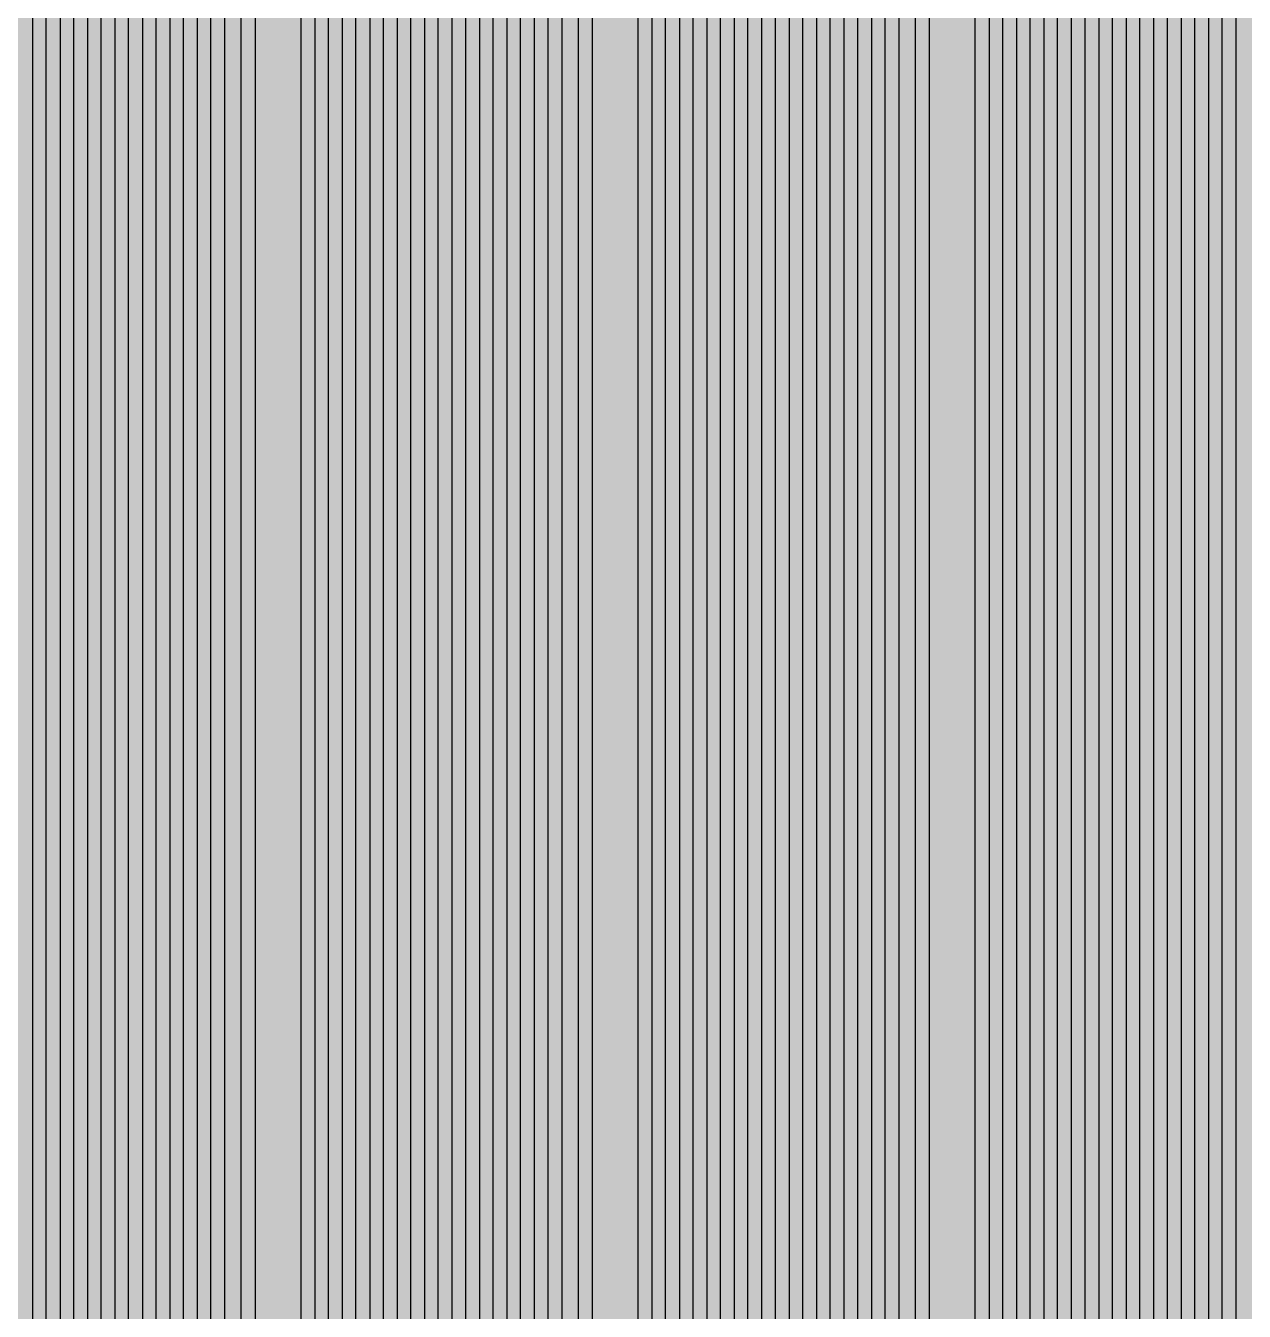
# Model space of a CAD drawing. Header units: metres. Extents: x -7220 to 10980, y -29667 to 1833.
# Drawn here: x 271.5 to 582.4, y -15556.4 to -15228.3 of the extents above; entities that cross this region are included whole.
import ezdxf

# ---------------------------------------------------------------- set-up
doc = ezdxf.new("R2010")
doc.units = ezdxf.units.M
doc.layers.add('Metal1', color=4, linetype='CONTINUOUS')
doc.layers.add('Polyimide', color=7, linetype='CONTINUOUS')

msp = doc.modelspace()

# ---------------------------------------------------------------- hatches: boundary and pattern name
at = {"layer": 'Polyimide'}
msp.add_hatch(color=7, dxfattribs=at).paths.add_polyline_path([(4099.45, -13861.55), (4142.64, -14152.77), (4214.18, -14438.35), (4313.36, -14715.55), (4439.24, -14981.69), (4590.59, -15234.21), (4765.97, -15470.68), (4963.68, -15688.82), (5181.82, -15886.53), (5418.29, -16061.91), (5670.81, -16213.26), (5936.95, -16339.14), (6214.15, -16438.32), (6499.73, -16509.85), (6790.95, -16553.05), (7085, -16567.5), (9980.38, -16567.5), (10058.79, -16571.35), (10136.45, -16582.87), (10212.6, -16601.95), (10286.52, -16628.4), (10357.49, -16661.96), (10424.83, -16702.32), (10487.89, -16749.09), (10546.06, -16801.81), (10598.78, -16859.98), (10645.55, -16923.04), (10685.91, -16990.38), (10719.48, -17061.35), (10745.93, -17135.27), (10765, -17211.43), (10776.52, -17289.08), (10780.38, -17367.5), (10780.38, -21957.3), (10741.61, -22012.91), (10705.97, -22070.59), (10673.58, -22130.14), (10644.53, -22191.39), (10618.92, -22254.16), (10596.82, -22318.25), (10578.3, -22383.46), (10563.41, -22449.6), (10552.21, -22516.46), (10544.72, -22583.84), (10540.97, -22651.53), (10540.97, -22719.32), (10544.72, -22787.01), (10552.21, -22854.38), (10563.41, -22921.24), (10578.3, -22987.38), (10596.82, -23052.6), (10618.92, -23116.68), (10644.53, -23179.45), (10673.58, -23240.71), (10705.97, -23300.26), (10741.61, -23357.93), (10780.38, -23413.54), (10780.38, -28667.5), (10776.52, -28745.91), (10765, -28823.57), (10745.93, -28899.73), (10719.48, -28973.65), (10685.91, -29044.62), (10645.55, -29111.96), (10598.78, -29175.01), (10546.06, -29233.19), (10487.89, -29285.91), (10424.83, -29332.68), (10357.49, -29373.04), (10286.52, -29406.6), (10212.6, -29433.05), (10136.45, -29452.13), (10058.79, -29463.65), (9980.38, -29467.5), (-6219.63, -29467.5), (-6298.04, -29463.65), (-6375.7, -29452.13), (-6451.85, -29433.05), (-6525.77, -29406.6), (-6596.74, -29373.04), (-6664.08, -29332.68), (-6727.14, -29285.91), (-6785.31, -29233.19), (-6838.03, -29175.01), (-6884.8, -29111.96), (-6925.16, -29044.62), (-6958.73, -28973.65), (-6985.18, -28899.73), (-7004.25, -28823.57), (-7015.77, -28745.91), (-7019.63, -28667.5), (-7019.63, -23426.32), (-6979.36, -23370.07), (-6942.33, -23311.63), (-6908.66, -23251.2), (-6878.45, -23188.96), (-6851.81, -23125.12), (-6828.81, -23059.88), (-6809.53, -22993.44), (-6794.04, -22926.02), (-6782.37, -22857.83), (-6774.57, -22789.09), (-6770.67, -22720.02), (-6770.67, -22650.84), (-6774.57, -22581.77), (-6782.37, -22513.03), (-6794.04, -22444.84), (-6809.53, -22377.42), (-6828.81, -22310.98), (-6851.81, -22245.74), (-6878.45, -22181.89), (-6908.66, -22119.66), (-6942.33, -22059.22), (-6979.36, -22000.79), (-7019.63, -21944.54), (-7019.63, -17367.5), (-7015.77, -17289.08), (-7004.25, -17211.43), (-6985.18, -17135.27), (-6958.73, -17061.35), (-6925.16, -16990.38), (-6884.8, -16923.04), (-6838.03, -16859.98), (-6785.31, -16801.81), (-6727.14, -16749.09), (-6664.08, -16702.32), (-6596.74, -16661.96), (-6525.77, -16628.4), (-6451.85, -16601.95), (-6375.7, -16582.87), (-6298.04, -16571.35), (-6219.63, -16567.5), (-3314, -16567.5), (-3019.95, -16553.05), (-2728.73, -16509.85), (-2443.15, -16438.32), (-2165.95, -16339.14), (-1899.81, -16213.26), (-1647.29, -16061.91), (-1410.82, -15886.53), (-1192.68, -15688.82), (-994.97, -15470.68), (-819.59, -15234.21), (-668.24, -14981.69), (-542.36, -14715.55), (-443.18, -14438.35), (-371.64, -14152.77), (-328.45, -13861.55), (-314, -13567.5), (-314, -13373.48), (-317.45, -13328.11), (-327.72, -13283.78), (-344.58, -13241.52), (-367.63, -13202.3), (-396.35, -13167.01), (-430.08, -13136.47), (-468.03, -13111.38), (-509.35, -13092.32), (-509.35, -13092.32), (-578.18, -13061.27), (-642.2, -13021.24), (-700.26, -12972.96), (-751.3, -12917.31), (-794.39, -12855.3), (-828.74, -12788.06), (-853.73, -12716.8), (-868.91, -12642.84), (-874, -12567.5), (-868.91, -12492.16), (-853.73, -12418.19), (-828.74, -12346.94), (-794.39, -12279.7), (-751.3, -12217.69), (-700.26, -12162.04), (-642.2, -12113.76), (-578.18, -12073.73), (-509.35, -12042.68), (-509.35, -12042.68), (-468.03, -12023.62), (-430.08, -11998.53), (-396.35, -11967.99), (-367.63, -11932.7), (-344.58, -11893.47), (-327.72, -11851.21), (-317.45, -11806.89), (-314, -11761.52), (-314, -11074.31), (-317.45, -11028.94), (-327.72, -10984.62), (-344.58, -10942.36), (-367.63, -10903.13), (-396.35, -10867.84), (-430.08, -10837.3), (-468.03, -10812.21), (-509.35, -10793.16), (-509.35, -10793.16), (-578.18, -10762.1), (-642.2, -10722.07), (-700.26, -10673.8), (-751.3, -10618.15), (-794.39, -10556.13), (-828.74, -10488.89), (-853.73, -10417.64), (-868.91, -10343.67), (-874, -10268.33), (-868.91, -10192.99), (-853.73, -10119.03), (-828.74, -10047.77), (-794.39, -9980.53), (-751.3, -9918.52), (-700.26, -9862.87), (-642.2, -9814.59), (-578.18, -9774.56), (-509.35, -9743.51), (-509.35, -9743.51), (-468.03, -9724.45), (-430.08, -9699.36), (-396.35, -9668.82), (-367.63, -9633.53), (-344.58, -9594.31), (-327.72, -9552.05), (-317.45, -9507.72), (-314, -9462.35), (-314, -8775.14), (-317.45, -8729.78), (-327.72, -8685.45), (-344.58, -8643.19), (-367.63, -8603.96), (-396.35, -8568.68), (-430.08, -8538.14), (-468.03, -8513.05), (-509.35, -8493.99), (-509.35, -8493.99), (-578.18, -8462.94), (-642.2, -8422.91), (-700.26, -8374.63), (-751.3, -8318.98), (-794.39, -8256.97), (-828.74, -8189.73), (-853.73, -8118.47), (-868.91, -8044.5), (-874, -7969.17), (-868.91, -7893.83), (-853.73, -7819.86), (-828.74, -7748.61), (-794.39, -7681.36), (-751.3, -7619.35), (-700.26, -7563.7), (-642.2, -7515.42), (-578.18, -7475.4), (-509.35, -7444.34), (-509.35, -7444.34), (-468.03, -7425.28), (-430.08, -7400.2), (-396.35, -7369.66), (-367.63, -7334.37), (-344.58, -7295.14), (-327.72, -7252.88), (-317.45, -7208.56), (-314, -7163.19), (-314, -6475.98), (-317.45, -6430.61), (-327.72, -6386.29), (-344.58, -6344.02), (-367.63, -6304.8), (-396.35, -6269.51), (-430.08, -6238.97), (-468.03, -6213.88), (-509.35, -6194.82), (-509.35, -6194.82), (-578.18, -6163.77), (-642.2, -6123.74), (-700.26, -6075.46), (-751.3, -6019.81), (-794.39, -5957.8), (-828.74, -5890.56), (-853.73, -5819.31), (-868.91, -5745.34), (-874, -5670), (-868.91, -5594.66), (-853.73, -5520.69), (-828.74, -5449.44), (-794.39, -5382.2), (-751.3, -5320.19), (-700.26, -5264.54), (-642.2, -5216.26), (-578.18, -5176.23), (-509.35, -5145.18), (-509.35, -5145.18), (-468.03, -5126.12), (-430.08, -5101.03), (-396.35, -5070.49), (-367.63, -5035.2), (-344.58, -4995.98), (-327.72, -4953.71), (-317.45, -4909.39), (-314, -4864.02), (-314, 380), (-314, 1532.5), (-269, 1532.5), (-268.78, 1525.63), (-268.1, 1518.79), (-266.98, 1512.02), (-265.42, 1505.32), (-263.43, 1498.75), (-261.01, 1492.32), (-258.17, 1486.06), (-254.93, 1480), (-251.3, 1474.17), (-247.3, 1468.58), (-242.94, 1463.27), (-238.25, 1458.25), (-233.23, 1453.56), (-227.92, 1449.2), (-222.33, 1445.2), (-216.5, 1441.57), (-210.44, 1438.33), (-204.18, 1435.49), (-197.75, 1433.07), (-191.18, 1431.08), (-184.48, 1429.52), (-177.71, 1428.4), (-170.87, 1427.72), (-164, 1427.5), (-157.13, 1427.72), (-150.29, 1428.4), (-143.52, 1429.52), (-136.82, 1431.08), (-130.25, 1433.07), (-123.82, 1435.49), (-117.56, 1438.33), (-111.5, 1441.57), (-105.67, 1445.2), (-100.08, 1449.2), (-94.77, 1453.56), (-89.75, 1458.25), (-85.06, 1463.27), (-80.7, 1468.58), (-76.7, 1474.17), (-73.07, 1480), (-69.83, 1486.06), (-66.99, 1492.32), (-64.57, 1498.75), (-62.58, 1505.32), (-61.02, 1512.02), (-59.9, 1518.79), (-59.22, 1525.63), (-59, 1532.5), (1786, 1532.5), (3835, 1532.5), (3835.21, 1539.04), (3835.86, 1545.55), (3836.92, 1552.01), (3838.41, 1558.38), (3840.31, 1564.64), (3842.61, 1570.77), (3845.31, 1576.73), (3848.4, 1582.5), (3851.85, 1588.06), (3855.66, 1593.38), (3859.82, 1598.43), (3864.29, 1603.21), (3869.07, 1607.68), (3874.12, 1611.84), (3879.44, 1615.65), (3885, 1619.1), (3890.77, 1622.19), (3896.73, 1624.89), (3902.86, 1627.19), (3909.12, 1629.09), (3915.49, 1630.58), (3921.95, 1631.64), (3928.46, 1632.29), (3935, 1632.5), (3941.54, 1632.29), (3948.05, 1631.64), (3954.51, 1630.58), (3960.88, 1629.09), (3967.14, 1627.19), (3973.27, 1624.89), (3979.23, 1622.19), (3985, 1619.1), (3990.56, 1615.65), (3995.88, 1611.84), (4000.93, 1607.68), (4005.71, 1603.21), (4010.18, 1598.43), (4014.34, 1593.38), (4018.15, 1588.06), (4021.6, 1582.5), (4024.69, 1576.73), (4027.39, 1570.77), (4029.69, 1564.64), (4031.59, 1558.38), (4033.08, 1552.01), (4034.14, 1545.55), (4034.79, 1539.04), (4035, 1532.5), (4085, 1532.5), (4085, 380), (4085, 330), (4085, -4864.02), (4088.45, -4909.39), (4098.72, -4953.71), (4115.58, -4995.98), (4138.63, -5035.2), (4167.35, -5070.49), (4201.08, -5101.03), (4239.03, -5126.12), (4280.35, -5145.18), (4280.35, -5145.18), (4349.18, -5176.23), (4413.2, -5216.26), (4471.26, -5264.54), (4522.3, -5320.19), (4565.39, -5382.2), (4599.74, -5449.44), (4624.73, -5520.69), (4639.91, -5594.66), (4645, -5670), (4639.91, -5745.34), (4624.73, -5819.31), (4599.74, -5890.56), (4565.39, -5957.8), (4522.3, -6019.81), (4471.26, -6075.46), (4413.2, -6123.74), (4349.18, -6163.77), (4280.35, -6194.82), (4239.03, -6213.88), (4201.08, -6238.97), (4167.35, -6269.51), (4138.63, -6304.8), (4115.58, -6344.02), (4098.72, -6386.29), (4088.45, -6430.61), (4085, -6475.98), (4085, -13567.5), (4099.45, -13861.55)])

# ---------------------------------------------------------------- linework, layer by layer
at = {"layer": 'Metal1'}
for points in [[(273.25, -15209.99), (273.25, -15232.85), (273.25, -15255.7), (273.25, -15278.56), (273.25, -15301.42), (273.25, -15324.27), (273.25, -15347.13), (273.25, -15369.99), (273.25, -15392.84), (273.25, -15415.7), (273.25, -15438.56), (273.25, -15461.41), (273.25, -15484.27), (273.25, -15507.13), (273.25, -15529.98), (273.25, -15552.84), (273.25, -15575.7)], [(276.75, -15575.7), (276.75, -15552.84), (276.75, -15529.98), (276.75, -15507.13), (276.75, -15484.27), (276.75, -15461.41), (276.75, -15438.56), (276.75, -15415.7), (276.75, -15392.84), (276.75, -15369.99), (276.75, -15347.13), (276.75, -15324.27), (276.75, -15301.42), (276.75, -15278.56), (276.75, -15255.7), (276.75, -15232.85), (276.75, -15209.99)], [(280.25, -15209.99), (280.25, -15232.85), (280.25, -15255.7), (280.25, -15278.56), (280.25, -15301.42), (280.25, -15324.27), (280.25, -15347.13), (280.25, -15369.99), (280.25, -15392.84), (280.25, -15415.7), (280.25, -15438.56), (280.25, -15461.41), (280.25, -15484.27), (280.25, -15507.13), (280.25, -15529.98), (280.25, -15552.84), (280.25, -15575.7)], [(283.75, -15575.7), (283.75, -15552.84), (283.75, -15529.98), (283.75, -15507.13), (283.75, -15484.27), (283.75, -15461.41), (283.75, -15438.56), (283.75, -15415.7), (283.75, -15392.84), (283.75, -15369.99), (283.75, -15347.13), (283.75, -15324.27), (283.75, -15301.42), (283.75, -15278.56), (283.75, -15255.7), (283.75, -15232.85), (283.75, -15209.99)], [(287.25, -15209.99), (287.25, -15232.85), (287.25, -15255.7), (287.25, -15278.56), (287.25, -15301.42), (287.25, -15324.27), (287.25, -15347.13), (287.25, -15369.99), (287.25, -15392.84), (287.25, -15415.7), (287.25, -15438.56), (287.25, -15461.41), (287.25, -15484.27), (287.25, -15507.13), (287.25, -15529.98), (287.25, -15552.84), (287.25, -15575.7)], [(290.75, -15575.7), (290.75, -15552.84), (290.75, -15529.98), (290.75, -15507.13), (290.75, -15484.27), (290.75, -15461.41), (290.75, -15438.56), (290.75, -15415.7), (290.75, -15392.84), (290.75, -15369.99), (290.75, -15347.13), (290.75, -15324.27), (290.75, -15301.42), (290.75, -15278.56), (290.75, -15255.7), (290.75, -15232.85), (290.75, -15209.99)], [(294.25, -15209.99), (294.25, -15232.85), (294.25, -15255.7), (294.25, -15278.56), (294.25, -15301.42), (294.25, -15324.27), (294.25, -15347.13), (294.25, -15369.99), (294.25, -15392.84), (294.25, -15415.7), (294.25, -15438.56), (294.25, -15461.41), (294.25, -15484.27), (294.25, -15507.13), (294.25, -15529.98), (294.25, -15552.84), (294.25, -15575.7)], [(297.75, -15575.7), (297.75, -15552.84), (297.75, -15529.98), (297.75, -15507.13), (297.75, -15484.27), (297.75, -15461.41), (297.75, -15438.56), (297.75, -15415.7), (297.75, -15392.84), (297.75, -15369.99), (297.75, -15347.13), (297.75, -15324.27), (297.75, -15301.42), (297.75, -15278.56), (297.75, -15255.7), (297.75, -15232.85), (297.75, -15209.99)], [(301.25, -15209.99), (301.25, -15232.85), (301.25, -15255.7), (301.25, -15278.56), (301.25, -15301.42), (301.25, -15324.27), (301.25, -15347.13), (301.25, -15369.99), (301.25, -15392.84), (301.25, -15415.7), (301.25, -15438.56), (301.25, -15461.41), (301.25, -15484.27), (301.25, -15507.13), (301.25, -15529.98), (301.25, -15552.84), (301.25, -15575.7)], [(304.75, -15575.7), (304.75, -15552.84), (304.75, -15529.98), (304.75, -15507.13), (304.75, -15484.27), (304.75, -15461.41), (304.75, -15438.56), (304.75, -15415.7), (304.75, -15392.84), (304.75, -15369.99), (304.75, -15347.13), (304.75, -15324.27), (304.75, -15301.42), (304.75, -15278.56), (304.75, -15255.7), (304.75, -15232.85), (304.75, -15209.99)], [(308.25, -15209.99), (308.25, -15232.85), (308.25, -15255.7), (308.25, -15278.56), (308.25, -15301.42), (308.25, -15324.27), (308.25, -15347.13), (308.25, -15369.99), (308.25, -15392.84), (308.25, -15415.7), (308.25, -15438.56), (308.25, -15461.41), (308.25, -15484.27), (308.25, -15507.13), (308.25, -15529.98), (308.25, -15552.84), (308.25, -15575.7)], [(311.75, -15575.7), (311.75, -15552.84), (311.75, -15529.98), (311.75, -15507.13), (311.75, -15484.27), (311.75, -15461.41), (311.75, -15438.56), (311.75, -15415.7), (311.75, -15392.84), (311.75, -15369.99), (311.75, -15347.13), (311.75, -15324.27), (311.75, -15301.42), (311.75, -15278.56), (311.75, -15255.7), (311.75, -15232.85), (311.75, -15209.99)], [(315.25, -15209.99), (315.25, -15232.85), (315.25, -15255.7), (315.25, -15278.56), (315.25, -15301.42), (315.25, -15324.27), (315.25, -15347.13), (315.25, -15369.99), (315.25, -15392.84), (315.25, -15415.7), (315.25, -15438.56), (315.25, -15461.41), (315.25, -15484.27), (315.25, -15507.13), (315.25, -15529.98), (315.25, -15552.84), (315.25, -15575.7)], [(318.75, -15575.7), (318.75, -15552.84), (318.75, -15529.98), (318.75, -15507.13), (318.75, -15484.27), (318.75, -15461.41), (318.75, -15438.56), (318.75, -15415.7), (318.75, -15392.84), (318.75, -15369.99), (318.75, -15347.13), (318.75, -15324.27), (318.75, -15301.42), (318.75, -15278.56), (318.75, -15255.7), (318.75, -15232.85), (318.75, -15209.99)], [(322.25, -15209.99), (322.25, -15232.85), (322.25, -15255.7), (322.25, -15278.56), (322.25, -15301.42), (322.25, -15324.27), (322.25, -15347.13), (322.25, -15369.99), (322.25, -15392.84), (322.25, -15415.7), (322.25, -15438.56), (322.25, -15461.41), (322.25, -15484.27), (322.25, -15507.13), (322.25, -15529.98), (322.25, -15552.84), (322.25, -15575.7)], [(326.5, -15575.7), (326.5, -15552.84), (326.5, -15529.98), (326.5, -15507.13), (326.5, -15484.27), (326.5, -15461.41), (326.5, -15438.56), (326.5, -15415.7), (326.5, -15392.84), (326.5, -15369.99), (326.5, -15347.13), (326.5, -15324.27), (326.5, -15301.42), (326.5, -15278.56), (326.5, -15255.7), (326.5, -15232.85), (326.5, -15209.99)], [(330, -15209.99), (330, -15232.85), (330, -15255.7), (330, -15278.56), (330, -15301.42), (330, -15324.27), (330, -15347.13), (330, -15369.99), (330, -15392.84), (330, -15415.7), (330, -15438.56), (330, -15461.41), (330, -15484.27), (330, -15507.13), (330, -15529.98), (330, -15552.84), (330, -15575.7)], [(341.75, -15575.7), (341.75, -15552.84), (341.75, -15529.98), (341.75, -15507.13), (341.75, -15484.27), (341.75, -15461.41), (341.75, -15438.56), (341.75, -15415.7), (341.75, -15392.84), (341.75, -15369.99), (341.75, -15347.13), (341.75, -15324.27), (341.75, -15301.42), (341.75, -15278.56), (341.75, -15255.7), (341.75, -15232.85), (341.75, -15209.99)], [(345.25, -15209.99), (345.25, -15232.85), (345.25, -15255.7), (345.25, -15278.56), (345.25, -15301.42), (345.25, -15324.27), (345.25, -15347.13), (345.25, -15369.99), (345.25, -15392.84), (345.25, -15415.7), (345.25, -15438.56), (345.25, -15461.41), (345.25, -15484.27), (345.25, -15507.13), (345.25, -15529.98), (345.25, -15552.84), (345.25, -15575.7)], [(348.75, -15575.7), (348.75, -15552.84), (348.75, -15529.98), (348.75, -15507.13), (348.75, -15484.27), (348.75, -15461.41), (348.75, -15438.56), (348.75, -15415.7), (348.75, -15392.84), (348.75, -15369.99), (348.75, -15347.13), (348.75, -15324.27), (348.75, -15301.42), (348.75, -15278.56), (348.75, -15255.7), (348.75, -15232.85), (348.75, -15209.99)], [(352.25, -15209.99), (352.25, -15232.85), (352.25, -15255.7), (352.25, -15278.56), (352.25, -15301.42), (352.25, -15324.27), (352.25, -15347.13), (352.25, -15369.99), (352.25, -15392.84), (352.25, -15415.7), (352.25, -15438.56), (352.25, -15461.41), (352.25, -15484.27), (352.25, -15507.13), (352.25, -15529.98), (352.25, -15552.84), (352.25, -15575.7)], [(355.75, -15575.7), (355.75, -15552.84), (355.75, -15529.98), (355.75, -15507.13), (355.75, -15484.27), (355.75, -15461.41), (355.75, -15438.56), (355.75, -15415.7), (355.75, -15392.84), (355.75, -15369.99), (355.75, -15347.13), (355.75, -15324.27), (355.75, -15301.42), (355.75, -15278.56), (355.75, -15255.7), (355.75, -15232.85), (355.75, -15209.99)], [(359.25, -15209.99), (359.25, -15232.85), (359.25, -15255.7), (359.25, -15278.56), (359.25, -15301.42), (359.25, -15324.27), (359.25, -15347.13), (359.25, -15369.99), (359.25, -15392.84), (359.25, -15415.7), (359.25, -15438.56), (359.25, -15461.41), (359.25, -15484.27), (359.25, -15507.13), (359.25, -15529.98), (359.25, -15552.84), (359.25, -15575.7)], [(362.75, -15575.7), (362.75, -15552.84), (362.75, -15529.98), (362.75, -15507.13), (362.75, -15484.27), (362.75, -15461.41), (362.75, -15438.56), (362.75, -15415.7), (362.75, -15392.84), (362.75, -15369.99), (362.75, -15347.13), (362.75, -15324.27), (362.75, -15301.42), (362.75, -15278.56), (362.75, -15255.7), (362.75, -15232.85), (362.75, -15209.99)], [(366.25, -15209.99), (366.25, -15232.85), (366.25, -15255.7), (366.25, -15278.56), (366.25, -15301.42), (366.25, -15324.27), (366.25, -15347.13), (366.25, -15369.99), (366.25, -15392.84), (366.25, -15415.7), (366.25, -15438.56), (366.25, -15461.41), (366.25, -15484.27), (366.25, -15507.13), (366.25, -15529.98), (366.25, -15552.84), (366.25, -15575.7)], [(369.75, -15575.7), (369.75, -15552.84), (369.75, -15529.98), (369.75, -15507.13), (369.75, -15484.27), (369.75, -15461.41), (369.75, -15438.56), (369.75, -15415.7), (369.75, -15392.84), (369.75, -15369.99), (369.75, -15347.13), (369.75, -15324.27), (369.75, -15301.42), (369.75, -15278.56), (369.75, -15255.7), (369.75, -15232.85), (369.75, -15209.99)], [(373.25, -15209.99), (373.25, -15232.85), (373.25, -15255.7), (373.25, -15278.56), (373.25, -15301.42), (373.25, -15324.27), (373.25, -15347.13), (373.25, -15369.99), (373.25, -15392.84), (373.25, -15415.7), (373.25, -15438.56), (373.25, -15461.41), (373.25, -15484.27), (373.25, -15507.13), (373.25, -15529.98), (373.25, -15552.84), (373.25, -15575.7)], [(376.75, -15575.7), (376.75, -15552.84), (376.75, -15529.98), (376.75, -15507.13), (376.75, -15484.27), (376.75, -15461.41), (376.75, -15438.56), (376.75, -15415.7), (376.75, -15392.84), (376.75, -15369.99), (376.75, -15347.13), (376.75, -15324.27), (376.75, -15301.42), (376.75, -15278.56), (376.75, -15255.7), (376.75, -15232.85), (376.75, -15209.99)], [(380.25, -15209.99), (380.25, -15232.85), (380.25, -15255.7), (380.25, -15278.56), (380.25, -15301.42), (380.25, -15324.27), (380.25, -15347.13), (380.25, -15369.99), (380.25, -15392.84), (380.25, -15415.7), (380.25, -15438.56), (380.25, -15461.41), (380.25, -15484.27), (380.25, -15507.13), (380.25, -15529.98), (380.25, -15552.84), (380.25, -15575.7)], [(383.75, -15575.7), (383.75, -15552.84), (383.75, -15529.98), (383.75, -15507.13), (383.75, -15484.27), (383.75, -15461.41), (383.75, -15438.56), (383.75, -15415.7), (383.75, -15392.84), (383.75, -15369.99), (383.75, -15347.13), (383.75, -15324.27), (383.75, -15301.42), (383.75, -15278.56), (383.75, -15255.7), (383.75, -15232.85), (383.75, -15209.99)], [(387.25, -15209.99), (387.25, -15232.85), (387.25, -15255.7), (387.25, -15278.56), (387.25, -15301.42), (387.25, -15324.27), (387.25, -15347.13), (387.25, -15369.99), (387.25, -15392.84), (387.25, -15415.7), (387.25, -15438.56), (387.25, -15461.41), (387.25, -15484.27), (387.25, -15507.13), (387.25, -15529.98), (387.25, -15552.84), (387.25, -15575.7)], [(390.75, -15575.7), (390.75, -15552.84), (390.75, -15529.98), (390.75, -15507.13), (390.75, -15484.27), (390.75, -15461.41), (390.75, -15438.56), (390.75, -15415.7), (390.75, -15392.84), (390.75, -15369.99), (390.75, -15347.13), (390.75, -15324.27), (390.75, -15301.42), (390.75, -15278.56), (390.75, -15255.7), (390.75, -15232.85), (390.75, -15209.99)], [(394.25, -15209.99), (394.25, -15232.85), (394.25, -15255.7), (394.25, -15278.56), (394.25, -15301.42), (394.25, -15324.27), (394.25, -15347.13), (394.25, -15369.99), (394.25, -15392.84), (394.25, -15415.7), (394.25, -15438.56), (394.25, -15461.41), (394.25, -15484.27), (394.25, -15507.13), (394.25, -15529.98), (394.25, -15552.84), (394.25, -15575.7)], [(397.75, -15575.7), (397.75, -15552.84), (397.75, -15529.98), (397.75, -15507.13), (397.75, -15484.27), (397.75, -15461.41), (397.75, -15438.56), (397.75, -15415.7), (397.75, -15392.84), (397.75, -15369.99), (397.75, -15347.13), (397.75, -15324.27), (397.75, -15301.42), (397.75, -15278.56), (397.75, -15255.7), (397.75, -15232.85), (397.75, -15209.99)], [(401.25, -15209.99), (401.25, -15232.85), (401.25, -15255.7), (401.25, -15278.56), (401.25, -15301.42), (401.25, -15324.27), (401.25, -15347.13), (401.25, -15369.99), (401.25, -15392.84), (401.25, -15415.7), (401.25, -15438.56), (401.25, -15461.41), (401.25, -15484.27), (401.25, -15507.13), (401.25, -15529.98), (401.25, -15552.84), (401.25, -15575.7)], [(404.75, -15575.7), (404.75, -15552.84), (404.75, -15529.98), (404.75, -15507.13), (404.75, -15484.27), (404.75, -15461.41), (404.75, -15438.56), (404.75, -15415.7), (404.75, -15392.84), (404.75, -15369.99), (404.75, -15347.13), (404.75, -15324.27), (404.75, -15301.42), (404.75, -15278.56), (404.75, -15255.7), (404.75, -15232.85), (404.75, -15209.99)], [(408.25, -15209.99), (408.25, -15232.85), (408.25, -15255.7), (408.25, -15278.56), (408.25, -15301.42), (408.25, -15324.27), (408.25, -15347.13), (408.25, -15369.99), (408.25, -15392.84), (408.25, -15415.7), (408.25, -15438.56), (408.25, -15461.41), (408.25, -15484.27), (408.25, -15507.13), (408.25, -15529.98), (408.25, -15552.84), (408.25, -15575.7)], [(412.5, -15575.7), (412.5, -15552.84), (412.5, -15529.98), (412.5, -15507.13), (412.5, -15484.27), (412.5, -15461.41), (412.5, -15438.56), (412.5, -15415.7), (412.5, -15392.84), (412.5, -15369.99), (412.5, -15347.13), (412.5, -15324.27), (412.5, -15301.42), (412.5, -15278.56), (412.5, -15255.7), (412.5, -15232.85), (412.5, -15209.99)], [(416, -15209.99), (416, -15232.85), (416, -15255.7), (416, -15278.56), (416, -15301.42), (416, -15324.27), (416, -15347.13), (416, -15369.99), (416, -15392.84), (416, -15415.7), (416, -15438.56), (416, -15461.41), (416, -15484.27), (416, -15507.13), (416, -15529.98), (416, -15552.84), (416, -15575.7)], [(427.75, -15575.7), (427.75, -15552.84), (427.75, -15529.98), (427.75, -15507.13), (427.75, -15484.27), (427.75, -15461.41), (427.75, -15438.56), (427.75, -15415.7), (427.75, -15392.84), (427.75, -15369.99), (427.75, -15347.13), (427.75, -15324.27), (427.75, -15301.42), (427.75, -15278.56), (427.75, -15255.7), (427.75, -15232.85), (427.75, -15209.99)], [(431.25, -15209.99), (431.25, -15232.85), (431.25, -15255.7), (431.25, -15278.56), (431.25, -15301.42), (431.25, -15324.27), (431.25, -15347.13), (431.25, -15369.99), (431.25, -15392.84), (431.25, -15415.7), (431.25, -15438.56), (431.25, -15461.41), (431.25, -15484.27), (431.25, -15507.13), (431.25, -15529.98), (431.25, -15552.84), (431.25, -15575.7)], [(434.75, -15575.7), (434.75, -15552.84), (434.75, -15529.98), (434.75, -15507.13), (434.75, -15484.27), (434.75, -15461.41), (434.75, -15438.56), (434.75, -15415.7), (434.75, -15392.84), (434.75, -15369.99), (434.75, -15347.13), (434.75, -15324.27), (434.75, -15301.42), (434.75, -15278.56), (434.75, -15255.7), (434.75, -15232.85), (434.75, -15209.99)], [(438.25, -15209.99), (438.25, -15232.85), (438.25, -15255.7), (438.25, -15278.56), (438.25, -15301.42), (438.25, -15324.27), (438.25, -15347.13), (438.25, -15369.99), (438.25, -15392.84), (438.25, -15415.7), (438.25, -15438.56), (438.25, -15461.41), (438.25, -15484.27), (438.25, -15507.13), (438.25, -15529.98), (438.25, -15552.84), (438.25, -15575.7)], [(441.75, -15575.7), (441.75, -15552.84), (441.75, -15529.98), (441.75, -15507.13), (441.75, -15484.27), (441.75, -15461.41), (441.75, -15438.56), (441.75, -15415.7), (441.75, -15392.84), (441.75, -15369.99), (441.75, -15347.13), (441.75, -15324.27), (441.75, -15301.42), (441.75, -15278.56), (441.75, -15255.7), (441.75, -15232.85), (441.75, -15209.99)], [(445.25, -15209.99), (445.25, -15232.85), (445.25, -15255.7), (445.25, -15278.56), (445.25, -15301.42), (445.25, -15324.27), (445.25, -15347.13), (445.25, -15369.99), (445.25, -15392.84), (445.25, -15415.7), (445.25, -15438.56), (445.25, -15461.41), (445.25, -15484.27), (445.25, -15507.13), (445.25, -15529.98), (445.25, -15552.84), (445.25, -15575.7)], [(448.75, -15575.7), (448.75, -15552.84), (448.75, -15529.98), (448.75, -15507.13), (448.75, -15484.27), (448.75, -15461.41), (448.75, -15438.56), (448.75, -15415.7), (448.75, -15392.84), (448.75, -15369.99), (448.75, -15347.13), (448.75, -15324.27), (448.75, -15301.42), (448.75, -15278.56), (448.75, -15255.7), (448.75, -15232.85), (448.75, -15209.99)], [(452.25, -15209.99), (452.25, -15232.85), (452.25, -15255.7), (452.25, -15278.56), (452.25, -15301.42), (452.25, -15324.27), (452.25, -15347.13), (452.25, -15369.99), (452.25, -15392.84), (452.25, -15415.7), (452.25, -15438.56), (452.25, -15461.41), (452.25, -15484.27), (452.25, -15507.13), (452.25, -15529.98), (452.25, -15552.84), (452.25, -15575.7)], [(455.75, -15575.7), (455.75, -15552.84), (455.75, -15529.98), (455.75, -15507.13), (455.75, -15484.27), (455.75, -15461.41), (455.75, -15438.56), (455.75, -15415.7), (455.75, -15392.84), (455.75, -15369.99), (455.75, -15347.13), (455.75, -15324.27), (455.75, -15301.42), (455.75, -15278.56), (455.75, -15255.7), (455.75, -15232.85), (455.75, -15209.99)], [(459.25, -15209.99), (459.25, -15232.85), (459.25, -15255.7), (459.25, -15278.56), (459.25, -15301.42), (459.25, -15324.27), (459.25, -15347.13), (459.25, -15369.99), (459.25, -15392.84), (459.25, -15415.7), (459.25, -15438.56), (459.25, -15461.41), (459.25, -15484.27), (459.25, -15507.13), (459.25, -15529.98), (459.25, -15552.84), (459.25, -15575.7)], [(462.75, -15575.7), (462.75, -15552.84), (462.75, -15529.98), (462.75, -15507.13), (462.75, -15484.27), (462.75, -15461.41), (462.75, -15438.56), (462.75, -15415.7), (462.75, -15392.84), (462.75, -15369.99), (462.75, -15347.13), (462.75, -15324.27), (462.75, -15301.42), (462.75, -15278.56), (462.75, -15255.7), (462.75, -15232.85), (462.75, -15209.99)], [(466.25, -15209.99), (466.25, -15232.85), (466.25, -15255.7), (466.25, -15278.56), (466.25, -15301.42), (466.25, -15324.27), (466.25, -15347.13), (466.25, -15369.99), (466.25, -15392.84), (466.25, -15415.7), (466.25, -15438.56), (466.25, -15461.41), (466.25, -15484.27), (466.25, -15507.13), (466.25, -15529.98), (466.25, -15552.84), (466.25, -15575.7)], [(469.75, -15575.7), (469.75, -15552.84), (469.75, -15529.98), (469.75, -15507.13), (469.75, -15484.27), (469.75, -15461.41), (469.75, -15438.56), (469.75, -15415.7), (469.75, -15392.84), (469.75, -15369.99), (469.75, -15347.13), (469.75, -15324.27), (469.75, -15301.42), (469.75, -15278.56), (469.75, -15255.7), (469.75, -15232.85), (469.75, -15209.99)], [(473.25, -15209.99), (473.25, -15232.85), (473.25, -15255.7), (473.25, -15278.56), (473.25, -15301.42), (473.25, -15324.27), (473.25, -15347.13), (473.25, -15369.99), (473.25, -15392.84), (473.25, -15415.7), (473.25, -15438.56), (473.25, -15461.41), (473.25, -15484.27), (473.25, -15507.13), (473.25, -15529.98), (473.25, -15552.84), (473.25, -15575.7)], [(476.75, -15575.7), (476.75, -15552.84), (476.75, -15529.98), (476.75, -15507.13), (476.75, -15484.27), (476.75, -15461.41), (476.75, -15438.56), (476.75, -15415.7), (476.75, -15392.84), (476.75, -15369.99), (476.75, -15347.13), (476.75, -15324.27), (476.75, -15301.42), (476.75, -15278.56), (476.75, -15255.7), (476.75, -15232.85), (476.75, -15209.99)], [(480.25, -15209.99), (480.25, -15232.85), (480.25, -15255.7), (480.25, -15278.56), (480.25, -15301.42), (480.25, -15324.27), (480.25, -15347.13), (480.25, -15369.99), (480.25, -15392.84), (480.25, -15415.7), (480.25, -15438.56), (480.25, -15461.41), (480.25, -15484.27), (480.25, -15507.13), (480.25, -15529.98), (480.25, -15552.84), (480.25, -15575.7)], [(483.75, -15575.7), (483.75, -15552.84), (483.75, -15529.98), (483.75, -15507.13), (483.75, -15484.27), (483.75, -15461.41), (483.75, -15438.56), (483.75, -15415.7), (483.75, -15392.84), (483.75, -15369.99), (483.75, -15347.13), (483.75, -15324.27), (483.75, -15301.42), (483.75, -15278.56), (483.75, -15255.7), (483.75, -15232.85), (483.75, -15209.99)], [(487.25, -15209.99), (487.25, -15232.85), (487.25, -15255.7), (487.25, -15278.56), (487.25, -15301.42), (487.25, -15324.27), (487.25, -15347.13), (487.25, -15369.99), (487.25, -15392.84), (487.25, -15415.7), (487.25, -15438.56), (487.25, -15461.41), (487.25, -15484.27), (487.25, -15507.13), (487.25, -15529.98), (487.25, -15552.84), (487.25, -15575.7)], [(490.75, -15575.7), (490.75, -15552.84), (490.75, -15529.98), (490.75, -15507.13), (490.75, -15484.27), (490.75, -15461.41), (490.75, -15438.56), (490.75, -15415.7), (490.75, -15392.84), (490.75, -15369.99), (490.75, -15347.13), (490.75, -15324.27), (490.75, -15301.42), (490.75, -15278.56), (490.75, -15255.7), (490.75, -15232.85), (490.75, -15209.99)], [(494.25, -15209.99), (494.25, -15232.85), (494.25, -15255.7), (494.25, -15278.56), (494.25, -15301.42), (494.25, -15324.27), (494.25, -15347.13), (494.25, -15369.99), (494.25, -15392.84), (494.25, -15415.7), (494.25, -15438.56), (494.25, -15461.41), (494.25, -15484.27), (494.25, -15507.13), (494.25, -15529.98), (494.25, -15552.84), (494.25, -15575.7)], [(498.5, -15575.7), (498.5, -15552.84), (498.5, -15529.98), (498.5, -15507.13), (498.5, -15484.27), (498.5, -15461.41), (498.5, -15438.56), (498.5, -15415.7), (498.5, -15392.84), (498.5, -15369.99), (498.5, -15347.13), (498.5, -15324.27), (498.5, -15301.42), (498.5, -15278.56), (498.5, -15255.7), (498.5, -15232.85), (498.5, -15209.99)], [(502, -15209.99), (502, -15232.85), (502, -15255.7), (502, -15278.56), (502, -15301.42), (502, -15324.27), (502, -15347.13), (502, -15369.99), (502, -15392.84), (502, -15415.7), (502, -15438.56), (502, -15461.41), (502, -15484.27), (502, -15507.13), (502, -15529.98), (502, -15552.84), (502, -15575.7)], [(513.75, -15575.7), (513.75, -15552.84), (513.75, -15529.98), (513.75, -15507.13), (513.75, -15484.27), (513.75, -15461.41), (513.75, -15438.56), (513.75, -15415.7), (513.75, -15392.84), (513.75, -15369.99), (513.75, -15347.13), (513.75, -15324.27), (513.75, -15301.42), (513.75, -15278.56), (513.75, -15255.7), (513.75, -15232.85), (513.75, -15209.99)], [(517.25, -15209.99), (517.25, -15232.85), (517.25, -15255.7), (517.25, -15278.56), (517.25, -15301.42), (517.25, -15324.27), (517.25, -15347.13), (517.25, -15369.99), (517.25, -15392.84), (517.25, -15415.7), (517.25, -15438.56), (517.25, -15461.41), (517.25, -15484.27), (517.25, -15507.13), (517.25, -15529.98), (517.25, -15552.84), (517.25, -15575.7)], [(520.75, -15575.7), (520.75, -15552.84), (520.75, -15529.98), (520.75, -15507.13), (520.75, -15484.27), (520.75, -15461.41), (520.75, -15438.56), (520.75, -15415.7), (520.75, -15392.84), (520.75, -15369.99), (520.75, -15347.13), (520.75, -15324.27), (520.75, -15301.42), (520.75, -15278.56), (520.75, -15255.7), (520.75, -15232.85), (520.75, -15209.99)], [(524.25, -15209.99), (524.25, -15232.85), (524.25, -15255.7), (524.25, -15278.56), (524.25, -15301.42), (524.25, -15324.27), (524.25, -15347.13), (524.25, -15369.99), (524.25, -15392.84), (524.25, -15415.7), (524.25, -15438.56), (524.25, -15461.41), (524.25, -15484.27), (524.25, -15507.13), (524.25, -15529.98), (524.25, -15552.84), (524.25, -15575.7)], [(527.75, -15575.7), (527.75, -15552.84), (527.75, -15529.98), (527.75, -15507.13), (527.75, -15484.27), (527.75, -15461.41), (527.75, -15438.56), (527.75, -15415.7), (527.75, -15392.84), (527.75, -15369.99), (527.75, -15347.13), (527.75, -15324.27), (527.75, -15301.42), (527.75, -15278.56), (527.75, -15255.7), (527.75, -15232.85), (527.75, -15209.99)], [(531.25, -15209.99), (531.25, -15232.85), (531.25, -15255.7), (531.25, -15278.56), (531.25, -15301.42), (531.25, -15324.27), (531.25, -15347.13), (531.25, -15369.99), (531.25, -15392.84), (531.25, -15415.7), (531.25, -15438.56), (531.25, -15461.41), (531.25, -15484.27), (531.25, -15507.13), (531.25, -15529.98), (531.25, -15552.84), (531.25, -15575.7)], [(534.75, -15575.7), (534.75, -15552.84), (534.75, -15529.98), (534.75, -15507.13), (534.75, -15484.27), (534.75, -15461.41), (534.75, -15438.56), (534.75, -15415.7), (534.75, -15392.84), (534.75, -15369.99), (534.75, -15347.13), (534.75, -15324.27), (534.75, -15301.42), (534.75, -15278.56), (534.75, -15255.7), (534.75, -15232.85), (534.75, -15209.99)], [(538.25, -15209.99), (538.25, -15232.85), (538.25, -15255.7), (538.25, -15278.56), (538.25, -15301.42), (538.25, -15324.27), (538.25, -15347.13), (538.25, -15369.99), (538.25, -15392.84), (538.25, -15415.7), (538.25, -15438.56), (538.25, -15461.41), (538.25, -15484.27), (538.25, -15507.13), (538.25, -15529.98), (538.25, -15552.84), (538.25, -15575.7)], [(541.75, -15575.7), (541.75, -15552.84), (541.75, -15529.98), (541.75, -15507.13), (541.75, -15484.27), (541.75, -15461.41), (541.75, -15438.56), (541.75, -15415.7), (541.75, -15392.84), (541.75, -15369.99), (541.75, -15347.13), (541.75, -15324.27), (541.75, -15301.42), (541.75, -15278.56), (541.75, -15255.7), (541.75, -15232.85), (541.75, -15209.99)], [(545.25, -15209.99), (545.25, -15232.85), (545.25, -15255.7), (545.25, -15278.56), (545.25, -15301.42), (545.25, -15324.27), (545.25, -15347.13), (545.25, -15369.99), (545.25, -15392.84), (545.25, -15415.7), (545.25, -15438.56), (545.25, -15461.41), (545.25, -15484.27), (545.25, -15507.13), (545.25, -15529.98), (545.25, -15552.84), (545.25, -15575.7)], [(548.75, -15575.7), (548.75, -15552.84), (548.75, -15529.98), (548.75, -15507.13), (548.75, -15484.27), (548.75, -15461.41), (548.75, -15438.56), (548.75, -15415.7), (548.75, -15392.84), (548.75, -15369.99), (548.75, -15347.13), (548.75, -15324.27), (548.75, -15301.42), (548.75, -15278.56), (548.75, -15255.7), (548.75, -15232.85), (548.75, -15209.99)], [(552.25, -15209.99), (552.25, -15232.85), (552.25, -15255.7), (552.25, -15278.56), (552.25, -15301.42), (552.25, -15324.27), (552.25, -15347.13), (552.25, -15369.99), (552.25, -15392.84), (552.25, -15415.7), (552.25, -15438.56), (552.25, -15461.41), (552.25, -15484.27), (552.25, -15507.13), (552.25, -15529.98), (552.25, -15552.84), (552.25, -15575.7)], [(555.75, -15575.7), (555.75, -15552.84), (555.75, -15529.98), (555.75, -15507.13), (555.75, -15484.27), (555.75, -15461.41), (555.75, -15438.56), (555.75, -15415.7), (555.75, -15392.84), (555.75, -15369.99), (555.75, -15347.13), (555.75, -15324.27), (555.75, -15301.42), (555.75, -15278.56), (555.75, -15255.7), (555.75, -15232.85), (555.75, -15209.99)], [(559.25, -15209.99), (559.25, -15232.85), (559.25, -15255.7), (559.25, -15278.56), (559.25, -15301.42), (559.25, -15324.27), (559.25, -15347.13), (559.25, -15369.99), (559.25, -15392.84), (559.25, -15415.7), (559.25, -15438.56), (559.25, -15461.41), (559.25, -15484.27), (559.25, -15507.13), (559.25, -15529.98), (559.25, -15552.84), (559.25, -15575.7)], [(562.75, -15575.7), (562.75, -15552.84), (562.75, -15529.98), (562.75, -15507.13), (562.75, -15484.27), (562.75, -15461.41), (562.75, -15438.56), (562.75, -15415.7), (562.75, -15392.84), (562.75, -15369.99), (562.75, -15347.13), (562.75, -15324.27), (562.75, -15301.42), (562.75, -15278.56), (562.75, -15255.7), (562.75, -15232.85), (562.75, -15209.99)], [(566.25, -15209.99), (566.25, -15232.85), (566.25, -15255.7), (566.25, -15278.56), (566.25, -15301.42), (566.25, -15324.27), (566.25, -15347.13), (566.25, -15369.99), (566.25, -15392.84), (566.25, -15415.7), (566.25, -15438.56), (566.25, -15461.41), (566.25, -15484.27), (566.25, -15507.13), (566.25, -15529.98), (566.25, -15552.84), (566.25, -15575.7)], [(569.75, -15575.7), (569.75, -15552.84), (569.75, -15529.98), (569.75, -15507.13), (569.75, -15484.27), (569.75, -15461.41), (569.75, -15438.56), (569.75, -15415.7), (569.75, -15392.84), (569.75, -15369.99), (569.75, -15347.13), (569.75, -15324.27), (569.75, -15301.42), (569.75, -15278.56), (569.75, -15255.7), (569.75, -15232.85), (569.75, -15209.99)], [(573.25, -15209.99), (573.25, -15232.85), (573.25, -15255.7), (573.25, -15278.56), (573.25, -15301.42), (573.25, -15324.27), (573.25, -15347.13), (573.25, -15369.99), (573.25, -15392.84), (573.25, -15415.7), (573.25, -15438.56), (573.25, -15461.41), (573.25, -15484.27), (573.25, -15507.13), (573.25, -15529.98), (573.25, -15552.84), (573.25, -15575.7)], [(576.75, -15575.7), (576.75, -15552.84), (576.75, -15529.98), (576.75, -15507.13), (576.75, -15484.27), (576.75, -15461.41), (576.75, -15438.56), (576.75, -15415.7), (576.75, -15392.84), (576.75, -15369.99), (576.75, -15347.13), (576.75, -15324.27), (576.75, -15301.42), (576.75, -15278.56), (576.75, -15255.7), (576.75, -15232.85), (576.75, -15209.99)], [(580.25, -15209.99), (580.25, -15232.85), (580.25, -15255.7), (580.25, -15278.56), (580.25, -15301.42), (580.25, -15324.27), (580.25, -15347.13), (580.25, -15369.99), (580.25, -15392.84), (580.25, -15415.7), (580.25, -15438.56), (580.25, -15461.41), (580.25, -15484.27), (580.25, -15507.13), (580.25, -15529.98), (580.25, -15552.84), (580.25, -15575.7)]]:
    msp.add_lwpolyline(points, dxfattribs=at)

doc.saveas('drawing.dxf')
